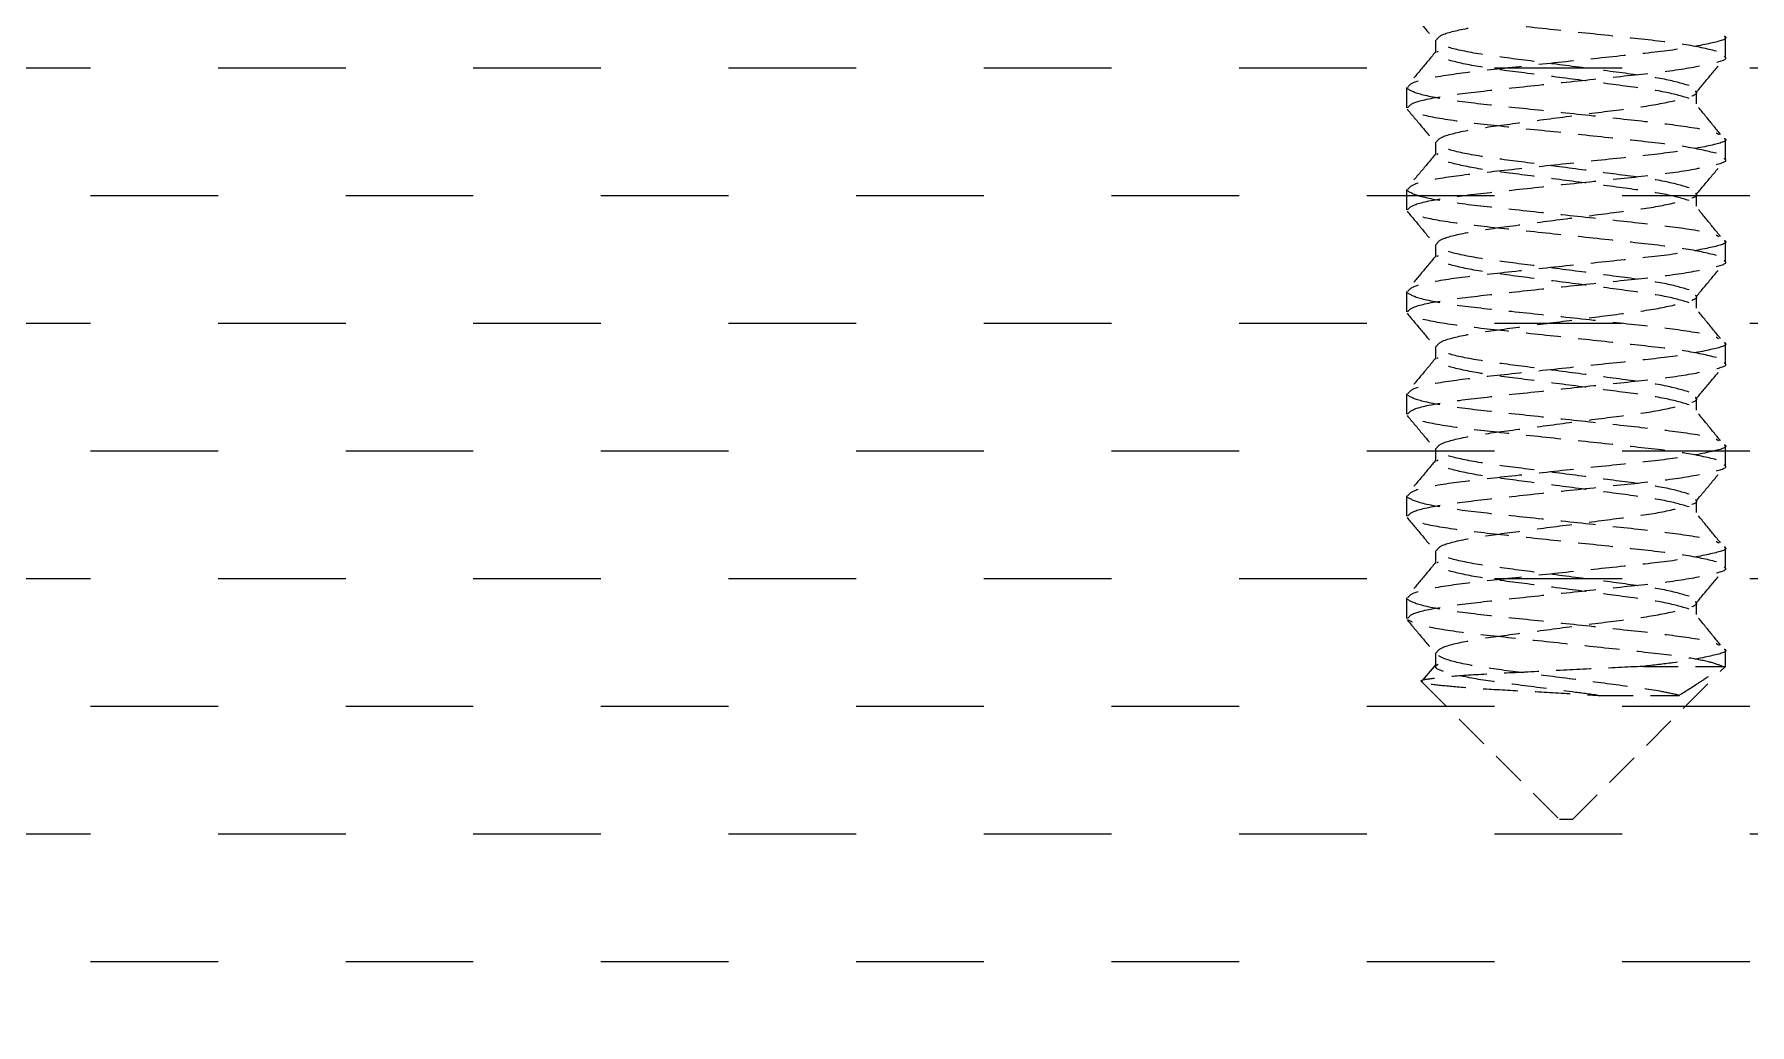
# Model space of a CAD drawing. Header units: millimetres. Extents: x 1522 to 2996, y -37 to 935.
# Drawn here: x 2295.18 to 2343.52, y 214.7 to 242.61 of the extents above; entities that cross this region are included whole.
import ezdxf

# ---------------------------------------------------------------- set-up
doc = ezdxf.new("R2010")
doc.units = ezdxf.units.MM
doc.linetypes.add('HIDDEN', pattern=[1.905, 1.27, -0.635])

# ---------------------------------------------------------------- blocks, each defined once
blk = doc.blocks.new('clampattachmentsideview')
at = {"linetype": 'Continuous'}
h = blk.add_hatch(dxfattribs=at)
h.set_pattern_fill('DASH', scale=37.203671, style=0)
h.set_pattern_definition([(0, (2388.1104, -134.014), (4.650459, 4.650459), [4.65046, -4.65046])])
h.paths.add_polyline_path([(3482.705, 103.273), (3482.705, 307.893), (3036.261, 307.893), (3036.261, 103.273)], flags=0)
at = {"color": 7, "linetype": 'HIDDEN', "lineweight": 0}
for p, q in [((3384.938, 216.34), (3384.938, 215.875)), ((3395.509, 215.738), (3395.509, 216.48)), ((3383.883, 214.62), (3383.883, 213.878)), ((3394.455, 214.015), (3394.455, 214.48)), ((3384.938, 212.62), (3384.938, 212.155)), ((3395.509, 212.018), (3395.509, 212.76)), ((3383.883, 210.9), (3383.883, 210.157)), ((3394.455, 210.295), (3394.455, 210.76)), ((3384.938, 208.9), (3384.938, 208.434)), ((3395.509, 208.297), (3395.509, 209.039)), ((3383.883, 207.179), (3383.883, 206.437)), ((3394.455, 206.574), (3394.455, 207.039)), ((3384.938, 205.179), (3384.938, 204.714)), ((3395.509, 204.577), (3395.509, 205.319)), ((3383.883, 203.459), (3383.883, 202.717)), ((3394.455, 202.854), (3394.455, 203.319)), ((3384.938, 201.459), (3384.938, 200.994)), ((3395.509, 200.857), (3395.509, 201.599)), ((3383.883, 199.739), (3383.883, 198.996)), ((3394.455, 199.134), (3394.455, 199.599)), ((3384.938, 197.738), (3384.938, 197.273)), ((3395.509, 197.136), (3395.509, 197.878)), ((3383.883, 196.018), (3383.883, 195.276)), ((3394.455, 195.413), (3394.455, 195.878)), ((3384.938, 194.018), (3384.938, 193.553)), ((3395.509, 193.527), (3395.509, 194.158)), ((3384.961, 193.609), (3384.46, 193.009)), ((3389.929, 187.946), (3395.509, 193.527)), ((3392.513, 193.527), (3395.509, 193.527)), ((3384.459, 192.951), (3389.464, 187.946)), ((3389.929, 187.946), (3389.464, 187.946))]:
    blk.add_line(p, q, dxfattribs=at)
for points, knots in [([(3384.974, 216.34), (3385.013, 216.406), (3385.096, 216.548), (3386.091, 216.791), (3387.611, 217.001), (3389.463, 217.244), (3391.34, 217.487), (3392.994, 217.696), (3394.066, 217.95), (3394.543, 218.107), (3394.43, 218.192), (3394.418, 218.2)], [0, 0, 0, 0, 0.109711, 0.237124, 0.359367, 0.485644, 0.611921, 0.734164, 0.861577, 0.985644, 1, 1, 1, 1]), ([(3383.903, 217.552), (3384.08, 217.341), (3384.433, 216.918), (3384.785, 216.496), (3384.962, 216.285)], [0, 0, 0, 0, 0.50008, 1, 1, 1, 1]), ([(3395.173, 215.938), (3394.828, 216.022), (3394.152, 216.186), (3392.229, 216.398), (3389.987, 216.64), (3387.679, 216.883), (3385.697, 217.093), (3384.295, 217.339), (3384.053, 217.482), (3383.939, 217.55)], [0, 0, 0, 0, 0.147324, 0.288729, 0.434754, 0.580778, 0.722184, 0.869508, 1, 1, 1, 1]), ([(3395.462, 216.48), (3395.477, 216.471), (3395.617, 216.386), (3395.035, 216.229), (3393.723, 215.975), (3391.705, 215.765), (3389.411, 215.522), (3387.149, 215.28), (3385.292, 215.07), (3384.079, 214.827), (3383.977, 214.685), (3383.93, 214.62)], [0, 0, 0, 0, 0.015181, 0.139258, 0.266646, 0.388916, 0.515181, 0.641446, 0.763716, 0.891104, 1, 1, 1, 1]), ([(3394.18, 214.681), (3393.897, 214.765), (3393.344, 214.93), (3391.769, 215.141), (3389.934, 215.384), (3388.045, 215.626), (3386.422, 215.836), (3385.284, 216.08), (3385.087, 216.221), (3384.996, 216.287)], [0, 0, 0, 0, 0.147973, 0.289943, 0.436598, 0.583253, 0.725222, 0.873195, 1, 1, 1, 1]), ([(3384.961, 215.931), (3384.784, 215.72), (3384.432, 215.297), (3384.079, 214.875), (3383.902, 214.664)], [0, 0, 0, 0, 0.499928, 1, 1, 1, 1]), ([(3383.93, 213.878), (3383.977, 213.943), (3384.079, 214.084), (3385.292, 214.328), (3387.149, 214.537), (3389.411, 214.78), (3391.705, 215.023), (3393.723, 215.233), (3395.035, 215.486), (3395.617, 215.644), (3395.477, 215.729), (3395.462, 215.738)], [0, 0, 0, 0, 0.108896, 0.236284, 0.358554, 0.484819, 0.611084, 0.733354, 0.860742, 0.984819, 1, 1, 1, 1]), ([(3394.18, 214.216), (3393.897, 214.3), (3393.344, 214.465), (3391.769, 214.676), (3389.933, 214.919), (3388.05, 215.161), (3386.403, 215.371), (3385.31, 215.625), (3384.837, 215.8), (3384.999, 215.904), (3385.042, 215.932)], [0, 0, 0, 0, 0.13827, 0.27093, 0.407969, 0.545007, 0.677667, 0.815937, 0.950577, 1, 1, 1, 1]), ([(3394.431, 214.425), (3394.607, 214.636), (3394.96, 215.058), (3395.313, 215.48), (3395.489, 215.691)], [0, 0, 0, 0, 0.499921, 1, 1, 1, 1]), ([(3383.89, 214.592), (3384.012, 214.518), (3384.261, 214.368), (3385.694, 214.115), (3387.681, 213.905), (3389.981, 213.662), (3392.251, 213.419), (3394.07, 213.21), (3395.122, 213.018), (3395.23, 212.924), (3395.25, 212.906)], [0, 0, 0, 0, 0.137096, 0.277851, 0.412952, 0.552465, 0.691979, 0.827079, 0.967834, 1, 1, 1, 1]), ([(3384.974, 212.62), (3385.013, 212.685), (3385.096, 212.827), (3386.091, 213.071), (3387.611, 213.281), (3389.463, 213.524), (3391.34, 213.766), (3392.994, 213.976), (3394.066, 214.23), (3394.543, 214.387), (3394.43, 214.471), (3394.418, 214.48)], [0, 0, 0, 0, 0.109711, 0.237124, 0.359367, 0.485644, 0.611922, 0.734165, 0.861577, 0.985644, 1, 1, 1, 1]), ([(3383.903, 213.831), (3384.08, 213.62), (3384.433, 213.198), (3384.785, 212.776), (3384.962, 212.565)], [0, 0, 0, 0, 0.50008, 1, 1, 1, 1]), ([(3395.173, 212.217), (3394.828, 212.301), (3394.152, 212.466), (3392.229, 212.678), (3389.987, 212.92), (3387.679, 213.163), (3385.697, 213.372), (3384.295, 213.618), (3384.053, 213.762), (3383.939, 213.829)], [0, 0, 0, 0, 0.147324, 0.288729, 0.434754, 0.580778, 0.722184, 0.869508, 1, 1, 1, 1]), ([(3395.329, 212.903), (3395.157, 213.113), (3394.813, 213.534), (3394.47, 213.954), (3394.298, 214.164)], [0, 0, 0, 0, 0.500016, 1, 1, 1, 1]), ([(3395.462, 212.76), (3395.477, 212.751), (3395.617, 212.665), (3395.035, 212.508), (3393.723, 212.254), (3391.705, 212.045), (3389.411, 211.802), (3387.149, 211.559), (3385.292, 211.349), (3384.079, 211.106), (3383.977, 210.965), (3383.93, 210.9)], [0, 0, 0, 0, 0.015181, 0.139258, 0.266646, 0.388917, 0.515181, 0.641446, 0.763716, 0.891104, 1, 1, 1, 1]), ([(3394.18, 210.961), (3393.897, 211.045), (3393.344, 211.209), (3391.769, 211.421), (3389.934, 211.663), (3388.045, 211.906), (3386.422, 212.116), (3385.284, 212.359), (3385.087, 212.501), (3384.996, 212.566)], [0, 0, 0, 0, 0.147973, 0.289943, 0.436597, 0.583252, 0.725222, 0.873195, 1, 1, 1, 1]), ([(3384.961, 212.211), (3384.784, 211.999), (3384.432, 211.577), (3384.079, 211.155), (3383.902, 210.944)], [0, 0, 0, 0, 0.499923, 1, 1, 1, 1]), ([(3383.93, 210.157), (3383.977, 210.223), (3384.079, 210.364), (3385.292, 210.607), (3387.149, 210.817), (3389.411, 211.06), (3391.705, 211.302), (3393.723, 211.512), (3395.035, 211.766), (3395.617, 211.923), (3395.477, 212.008), (3395.462, 212.018)], [0, 0, 0, 0, 0.108896, 0.236284, 0.358554, 0.484819, 0.611084, 0.733354, 0.860742, 0.984819, 1, 1, 1, 1]), ([(3394.18, 210.496), (3393.897, 210.58), (3393.344, 210.744), (3391.769, 210.956), (3389.933, 211.198), (3388.05, 211.441), (3386.403, 211.651), (3385.31, 211.904), (3384.837, 212.08), (3384.999, 212.184), (3385.042, 212.212)], [0, 0, 0, 0, 0.13827, 0.27093, 0.407969, 0.545007, 0.677667, 0.815938, 0.950577, 1, 1, 1, 1]), ([(3394.431, 210.704), (3394.607, 210.915), (3394.96, 211.338), (3395.313, 211.76), (3395.489, 211.971)], [0, 0, 0, 0, 0.499931, 1, 1, 1, 1]), ([(3383.89, 210.872), (3384.012, 210.798), (3384.261, 210.647), (3385.694, 210.394), (3387.681, 210.184), (3389.981, 209.942), (3392.251, 209.699), (3394.07, 209.49), (3395.122, 209.298), (3395.23, 209.203), (3395.25, 209.186)], [0, 0, 0, 0, 0.137096, 0.277851, 0.412952, 0.552465, 0.691979, 0.827079, 0.967834, 1, 1, 1, 1]), ([(3384.974, 208.899), (3385.013, 208.965), (3385.096, 209.107), (3386.091, 209.351), (3387.611, 209.561), (3389.463, 209.803), (3391.34, 210.046), (3392.994, 210.256), (3394.066, 210.509), (3394.543, 210.666), (3394.43, 210.751), (3394.418, 210.76)], [0, 0, 0, 0, 0.109711, 0.237124, 0.359367, 0.485644, 0.611921, 0.734164, 0.861577, 0.985644, 1, 1, 1, 1]), ([(3383.903, 210.111), (3384.08, 209.9), (3384.433, 209.478), (3384.785, 209.055), (3384.962, 208.844)], [0, 0, 0, 0, 0.50008, 1, 1, 1, 1]), ([(3395.173, 208.497), (3394.828, 208.581), (3394.152, 208.746), (3392.229, 208.957), (3389.987, 209.2), (3387.679, 209.442), (3385.697, 209.652), (3384.295, 209.898), (3384.053, 210.042), (3383.939, 210.109)], [0, 0, 0, 0, 0.147324, 0.288729, 0.434754, 0.580778, 0.722184, 0.869508, 1, 1, 1, 1]), ([(3395.329, 209.183), (3395.157, 209.393), (3394.813, 209.813), (3394.47, 210.234), (3394.298, 210.444)], [0, 0, 0, 0, 0.500016, 1, 1, 1, 1]), ([(3395.462, 209.039), (3395.477, 209.03), (3395.617, 208.945), (3395.035, 208.788), (3393.723, 208.534), (3391.705, 208.324), (3389.411, 208.082), (3387.149, 207.839), (3385.292, 207.629), (3384.079, 207.386), (3383.977, 207.244), (3383.93, 207.179)], [0, 0, 0, 0, 0.015181, 0.139258, 0.266646, 0.388916, 0.515181, 0.641446, 0.763716, 0.891104, 1, 1, 1, 1]), ([(3394.18, 207.24), (3393.897, 207.324), (3393.344, 207.489), (3391.769, 207.701), (3389.934, 207.943), (3388.045, 208.186), (3386.422, 208.396), (3385.284, 208.639), (3385.087, 208.78), (3384.996, 208.846)], [0, 0, 0, 0, 0.147973, 0.289943, 0.436598, 0.583253, 0.725222, 0.873195, 1, 1, 1, 1]), ([(3384.961, 208.49), (3384.784, 208.279), (3384.432, 207.857), (3384.079, 207.434), (3383.902, 207.223)], [0, 0, 0, 0, 0.499928, 1, 1, 1, 1]), ([(3383.93, 206.437), (3383.977, 206.502), (3384.079, 206.644), (3385.292, 206.887), (3387.149, 207.097), (3389.411, 207.339), (3391.705, 207.582), (3393.723, 207.792), (3395.035, 208.046), (3395.617, 208.203), (3395.477, 208.288), (3395.462, 208.297)], [0, 0, 0, 0, 0.1088958, 0.2362836, 0.3585541, 0.4848187, 0.6110836, 0.733354, 0.860742, 0.9848187, 1, 1, 1, 1]), ([(3394.18, 206.775), (3393.897, 206.859), (3393.344, 207.024), (3391.769, 207.236), (3389.933, 207.478), (3388.05, 207.721), (3386.403, 207.93), (3385.31, 208.184), (3384.837, 208.36), (3384.999, 208.464), (3385.042, 208.492)], [0, 0, 0, 0, 0.13827, 0.27093, 0.407969, 0.545007, 0.677667, 0.815937, 0.950577, 1, 1, 1, 1]), ([(3394.431, 206.984), (3394.607, 207.195), (3394.96, 207.617), (3395.313, 208.04), (3395.489, 208.251)], [0, 0, 0, 0, 0.499921, 1, 1, 1, 1]), ([(3383.89, 207.151), (3384.012, 207.077), (3384.261, 206.927), (3385.694, 206.674), (3387.681, 206.464), (3389.981, 206.221), (3392.251, 205.978), (3394.07, 205.77), (3395.122, 205.578), (3395.23, 205.483), (3395.25, 205.465)], [0, 0, 0, 0, 0.137096, 0.277851, 0.412952, 0.552465, 0.691979, 0.827079, 0.967834, 1, 1, 1, 1]), ([(3384.974, 205.179), (3385.013, 205.245), (3385.096, 205.387), (3386.091, 205.63), (3387.611, 205.84), (3389.463, 206.083), (3391.34, 206.326), (3392.994, 206.535), (3394.066, 206.789), (3394.543, 206.946), (3394.43, 207.03), (3394.418, 207.039)], [0, 0, 0, 0, 0.109711, 0.237124, 0.359367, 0.485644, 0.611922, 0.734165, 0.861577, 0.985644, 1, 1, 1, 1]), ([(3383.903, 206.391), (3384.08, 206.179), (3384.433, 205.757), (3384.785, 205.335), (3384.962, 205.124)], [0, 0, 0, 0, 0.500075, 1, 1, 1, 1]), ([(3395.173, 204.776), (3394.828, 204.861), (3394.152, 205.025), (3392.229, 205.237), (3389.987, 205.479), (3387.679, 205.722), (3385.697, 205.932), (3384.295, 206.178), (3384.053, 206.321), (3383.939, 206.389)], [0, 0, 0, 0, 0.147324, 0.288729, 0.434754, 0.580778, 0.722184, 0.869508, 1, 1, 1, 1]), ([(3395.329, 205.462), (3395.157, 205.673), (3394.813, 206.093), (3394.47, 206.513), (3394.298, 206.724)], [0, 0, 0, 0, 0.500016, 1, 1, 1, 1]), ([(3395.462, 205.319), (3395.477, 205.31), (3395.617, 205.225), (3395.035, 205.068), (3393.723, 204.814), (3391.705, 204.604), (3389.411, 204.361), (3387.149, 204.119), (3385.292, 203.909), (3384.079, 203.666), (3383.977, 203.524), (3383.93, 203.459)], [0, 0, 0, 0, 0.015181, 0.139258, 0.266646, 0.388917, 0.515181, 0.641446, 0.763716, 0.891104, 1, 1, 1, 1]), ([(3394.18, 203.52), (3393.897, 203.604), (3393.344, 203.769), (3391.769, 203.98), (3389.934, 204.223), (3388.045, 204.465), (3386.422, 204.675), (3385.284, 204.919), (3385.087, 205.06), (3384.996, 205.125)], [0, 0, 0, 0, 0.147973, 0.289943, 0.436597, 0.583252, 0.725222, 0.873195, 1, 1, 1, 1]), ([(3384.961, 204.77), (3384.784, 204.559), (3384.432, 204.136), (3384.079, 203.714), (3383.902, 203.503)], [0, 0, 0, 0, 0.499923, 1, 1, 1, 1]), ([(3383.93, 202.717), (3383.977, 202.782), (3384.079, 202.923), (3385.292, 203.167), (3387.149, 203.376), (3389.411, 203.619), (3391.705, 203.862), (3393.723, 204.071), (3395.035, 204.325), (3395.617, 204.483), (3395.477, 204.568), (3395.462, 204.577)], [0, 0, 0, 0, 0.108896, 0.236284, 0.358554, 0.484819, 0.611084, 0.733354, 0.860742, 0.984819, 1, 1, 1, 1]), ([(3394.18, 203.055), (3393.897, 203.139), (3393.344, 203.304), (3391.769, 203.515), (3389.933, 203.757), (3388.05, 204), (3386.403, 204.21), (3385.31, 204.464), (3384.837, 204.639), (3384.999, 204.743), (3385.042, 204.771)], [0, 0, 0, 0, 0.13827, 0.27093, 0.407969, 0.545007, 0.677667, 0.815938, 0.950577, 1, 1, 1, 1]), ([(3394.431, 203.264), (3394.607, 203.475), (3394.96, 203.897), (3395.313, 204.319), (3395.489, 204.53)], [0, 0, 0, 0, 0.499931, 1, 1, 1, 1]), ([(3383.89, 203.431), (3384.012, 203.357), (3384.261, 203.207), (3385.694, 202.954), (3387.681, 202.744), (3389.981, 202.501), (3392.251, 202.258), (3394.07, 202.049), (3395.122, 201.857), (3395.23, 201.763), (3395.25, 201.745)], [0, 0, 0, 0, 0.137096, 0.277851, 0.412952, 0.552465, 0.691979, 0.827079, 0.967834, 1, 1, 1, 1]), ([(3384.974, 201.459), (3385.013, 201.524), (3385.096, 201.666), (3386.091, 201.91), (3387.611, 202.12), (3389.463, 202.362), (3391.34, 202.605), (3392.994, 202.815), (3394.066, 203.069), (3394.543, 203.225), (3394.43, 203.31), (3394.418, 203.319)], [0, 0, 0, 0, 0.109711, 0.237124, 0.359367, 0.485644, 0.611921, 0.734164, 0.861577, 0.985644, 1, 1, 1, 1]), ([(3383.903, 202.67), (3384.08, 202.459), (3384.433, 202.037), (3384.785, 201.615), (3384.962, 201.403)], [0, 0, 0, 0, 0.50008, 1, 1, 1, 1]), ([(3395.173, 201.056), (3394.828, 201.14), (3394.152, 201.305), (3392.229, 201.517), (3389.987, 201.759), (3387.679, 202.002), (3385.697, 202.211), (3384.295, 202.457), (3384.053, 202.601), (3383.939, 202.668)], [0, 0, 0, 0, 0.147324, 0.288729, 0.434754, 0.580778, 0.722184, 0.869508, 1, 1, 1, 1]), ([(3395.329, 201.742), (3395.157, 201.952), (3394.813, 202.373), (3394.47, 202.793), (3394.298, 203.003)], [0, 0, 0, 0, 0.500016, 1, 1, 1, 1]), ([(3395.462, 201.599), (3395.477, 201.589), (3395.617, 201.504), (3395.035, 201.347), (3393.723, 201.093), (3391.705, 200.884), (3389.411, 200.641), (3387.149, 200.398), (3385.292, 200.188), (3384.079, 199.945), (3383.977, 199.804), (3383.93, 199.739)], [0, 0, 0, 0, 0.015181, 0.139258, 0.266646, 0.388916, 0.515181, 0.641446, 0.763716, 0.891104, 1, 1, 1, 1]), ([(3394.18, 199.8), (3393.897, 199.884), (3393.344, 200.048), (3391.769, 200.26), (3389.934, 200.502), (3388.045, 200.745), (3386.422, 200.955), (3385.284, 201.198), (3385.087, 201.34), (3384.996, 201.405)], [0, 0, 0, 0, 0.147973, 0.289943, 0.436598, 0.583253, 0.725222, 0.873195, 1, 1, 1, 1]), ([(3384.961, 201.049), (3384.784, 200.838), (3384.432, 200.416), (3384.079, 199.994), (3383.902, 199.782)], [0, 0, 0, 0, 0.499928, 1, 1, 1, 1]), ([(3383.93, 198.996), (3383.977, 199.062), (3384.079, 199.203), (3385.292, 199.446), (3387.149, 199.656), (3389.411, 199.899), (3391.705, 200.141), (3393.723, 200.351), (3395.035, 200.605), (3395.617, 200.762), (3395.477, 200.847), (3395.462, 200.857)], [0, 0, 0, 0, 0.108896, 0.236284, 0.358554, 0.484819, 0.611083, 0.733354, 0.860742, 0.984819, 1, 1, 1, 1]), ([(3394.18, 199.334), (3393.897, 199.419), (3393.344, 199.583), (3391.769, 199.795), (3389.933, 200.037), (3388.05, 200.28), (3386.403, 200.49), (3385.31, 200.743), (3384.837, 200.919), (3384.999, 201.023), (3385.042, 201.051)], [0, 0, 0, 0, 0.13827, 0.27093, 0.407969, 0.545007, 0.677667, 0.815937, 0.950577, 1, 1, 1, 1]), ([(3394.431, 199.543), (3394.607, 199.754), (3394.96, 200.177), (3395.313, 200.599), (3395.489, 200.81)], [0, 0, 0, 0, 0.499921, 1, 1, 1, 1]), ([(3383.89, 199.711), (3384.012, 199.637), (3384.261, 199.486), (3385.694, 199.233), (3387.681, 199.023), (3389.981, 198.781), (3392.251, 198.538), (3394.07, 198.329), (3395.122, 198.137), (3395.23, 198.042), (3395.25, 198.025)], [0, 0, 0, 0, 0.137096, 0.277851, 0.412952, 0.552465, 0.691979, 0.827079, 0.967834, 1, 1, 1, 1]), ([(3384.974, 197.738), (3385.013, 197.804), (3385.096, 197.946), (3386.091, 198.19), (3387.611, 198.399), (3389.463, 198.642), (3391.34, 198.885), (3392.994, 199.095), (3394.066, 199.348), (3394.543, 199.505), (3394.43, 199.59), (3394.418, 199.598)], [0, 0, 0, 0, 0.109711, 0.237124, 0.359367, 0.485644, 0.611921, 0.734165, 0.861577, 0.985644, 1, 1, 1, 1]), ([(3383.903, 198.95), (3384.08, 198.739), (3384.433, 198.317), (3384.785, 197.894), (3384.962, 197.683)], [0, 0, 0, 0, 0.500075, 1, 1, 1, 1]), ([(3395.173, 197.336), (3394.828, 197.42), (3394.152, 197.585), (3392.229, 197.796), (3389.987, 198.038), (3387.679, 198.281), (3385.697, 198.491), (3384.295, 198.737), (3384.053, 198.88), (3383.939, 198.948)], [0, 0, 0, 0, 0.147324, 0.288729, 0.434754, 0.580778, 0.722184, 0.869508, 1, 1, 1, 1]), ([(3395.329, 198.022), (3395.157, 198.232), (3394.813, 198.652), (3394.47, 199.073), (3394.298, 199.283)], [0, 0, 0, 0, 0.500016, 1, 1, 1, 1]), ([(3395.462, 197.878), (3395.477, 197.869), (3395.617, 197.784), (3395.035, 197.627), (3393.723, 197.373), (3391.705, 197.163), (3389.411, 196.92), (3387.149, 196.678), (3385.292, 196.468), (3384.079, 196.225), (3383.977, 196.083), (3383.93, 196.018)], [0, 0, 0, 0, 0.015181, 0.139258, 0.266646, 0.388916, 0.515181, 0.641446, 0.763716, 0.891104, 1, 1, 1, 1]), ([(3394.18, 196.079), (3393.897, 196.163), (3393.344, 196.328), (3391.769, 196.54), (3389.934, 196.782), (3388.045, 197.025), (3386.422, 197.234), (3385.284, 197.478), (3385.087, 197.619), (3384.996, 197.685)], [0, 0, 0, 0, 0.147973, 0.289943, 0.436598, 0.583252, 0.725222, 0.873195, 1, 1, 1, 1]), ([(3384.961, 197.329), (3384.784, 197.118), (3384.432, 196.695), (3384.079, 196.273), (3383.902, 196.062)], [0, 0, 0, 0, 0.499923, 1, 1, 1, 1]), ([(3383.93, 195.276), (3383.977, 195.341), (3384.079, 195.483), (3385.292, 195.726), (3387.149, 195.936), (3389.411, 196.178), (3391.705, 196.421), (3393.723, 196.631), (3395.035, 196.885), (3395.617, 197.042), (3395.477, 197.127), (3395.462, 197.136)], [0, 0, 0, 0, 0.108896, 0.236284, 0.358554, 0.484819, 0.611084, 0.733354, 0.860742, 0.984819, 1, 1, 1, 1]), ([(3394.18, 195.614), (3393.897, 195.698), (3393.344, 195.863), (3391.769, 196.075), (3389.933, 196.317), (3388.05, 196.56), (3386.403, 196.769), (3385.31, 197.023), (3384.837, 197.199), (3384.999, 197.302), (3385.042, 197.33)], [0, 0, 0, 0, 0.13827, 0.27093, 0.407969, 0.545007, 0.677667, 0.815938, 0.950577, 1, 1, 1, 1]), ([(3394.431, 195.823), (3394.607, 196.034), (3394.96, 196.456), (3395.313, 196.878), (3395.489, 197.09)], [0, 0, 0, 0, 0.499931, 1, 1, 1, 1]), ([(3383.89, 195.99), (3384.012, 195.916), (3384.261, 195.766), (3385.694, 195.513), (3387.681, 195.303), (3389.981, 195.06), (3392.251, 194.817), (3394.07, 194.609), (3395.122, 194.417), (3395.23, 194.322), (3395.25, 194.304)], [0, 0, 0, 0, 0.137096, 0.277851, 0.412952, 0.552465, 0.691979, 0.827079, 0.967834, 1, 1, 1, 1]), ([(3384.974, 194.018), (3385.013, 194.084), (3385.096, 194.226), (3386.091, 194.469), (3387.611, 194.679), (3389.463, 194.922), (3391.34, 195.164), (3392.994, 195.374), (3394.066, 195.628), (3394.543, 195.785), (3394.43, 195.869), (3394.418, 195.878)], [0, 0, 0, 0, 0.109711, 0.237124, 0.359367, 0.485644, 0.611921, 0.734164, 0.861577, 0.985644, 1, 1, 1, 1]), ([(3383.903, 195.229), (3384.08, 195.018), (3384.433, 194.596), (3384.785, 194.174), (3384.962, 193.963)], [0, 0, 0, 0, 0.50008, 1, 1, 1, 1]), ([(3395.399, 193.527), (3395.255, 193.582), (3394.966, 193.693), (3393.908, 193.888), (3392.241, 194.075), (3389.984, 194.318), (3387.679, 194.561), (3385.696, 194.771), (3384.295, 195.016), (3384.053, 195.16), (3383.939, 195.228)], [0, 0, 0, 0, 0.095693, 0.19148, 0.325562, 0.464025, 0.602488, 0.736571, 0.876265, 1, 1, 1, 1]), ([(3395.329, 194.301), (3395.157, 194.512), (3394.813, 194.932), (3394.47, 195.352), (3394.298, 195.563)], [0, 0, 0, 0, 0.500016, 1, 1, 1, 1]), ([(3393.814, 192.472), (3393.622, 192.517), (3393.093, 192.641), (3391.772, 192.819), (3389.934, 193.062), (3388.045, 193.304), (3386.422, 193.514), (3385.284, 193.757), (3385.087, 193.899), (3384.996, 193.964)], [0, 0, 0, 0, 0.08637, 0.238604, 0.395862, 0.553121, 0.705355, 0.864027, 1, 1, 1, 1]), ([(3395.462, 194.158), (3395.477, 194.149), (3395.617, 194.064), (3395.031, 193.906), (3393.91, 193.687), (3392.885, 193.569), (3392.513, 193.527)], [0, 0, 0, 0, 0.0447639, 0.4106233, 0.7862456, 1, 1, 1, 1]), ([(3392.513, 193.527), (3391.91, 193.498), (3390.706, 193.442), (3388.743, 193.344), (3386.951, 193.251), (3385.501, 193.166), (3384.662, 193.066), (3384.327, 193.001), (3384.461, 192.968), (3384.473, 192.965)], [0, 0, 0, 0, 0.167571, 0.334445, 0.500541, 0.666813, 0.826211, 0.984033, 1, 1, 1, 1]), ([(3390.873, 192.472), (3390.558, 192.514), (3389.628, 192.636), (3388.048, 192.839), (3386.404, 193.049), (3385.31, 193.303), (3384.837, 193.478), (3384.999, 193.582), (3385.042, 193.61)], [0, 0, 0, 0, 0.10586, 0.312828, 0.513184, 0.722012, 0.925358, 1, 1, 1, 1]), ([(3393.814, 192.472), (3394.061, 192.628), (3394.478, 192.89), (3395.001, 193.238), (3395.266, 193.43), (3395.399, 193.527)], [0, 0, 0, 0, 0.420881, 0.708576, 1, 1, 1, 1]), ([(3384.778, 192.884), (3385.04, 192.852), (3385.562, 192.789), (3386.942, 192.694), (3388.55, 192.61), (3389.923, 192.53), (3390.663, 192.485), (3390.873, 192.472)], [0, 0, 0, 0, 0.232613, 0.462116, 0.691823, 0.912397, 1, 1, 1, 1]), ([(3390.873, 192.472), (3391.17, 192.472), (3391.975, 192.472), (3393.039, 192.472), (3393.578, 192.472), (3393.814, 192.472)], [0, 0, 0, 0, 0.247622, 0.670962, 1, 1, 1, 1])]:
    blk.add_open_spline(points, degree=3, knots=knots, dxfattribs=at)

msp = doc.modelspace()

# ---------------------------------------------------------------- block references
at = {"xscale": 0.7734714251250002, "yscale": 0.7734714251250002, "zscale": 0.7734714251250002}
msp.add_blockref('clampattachmentsideview', (-283.486, 75.109), dxfattribs=at)

doc.saveas('drawing.dxf')
